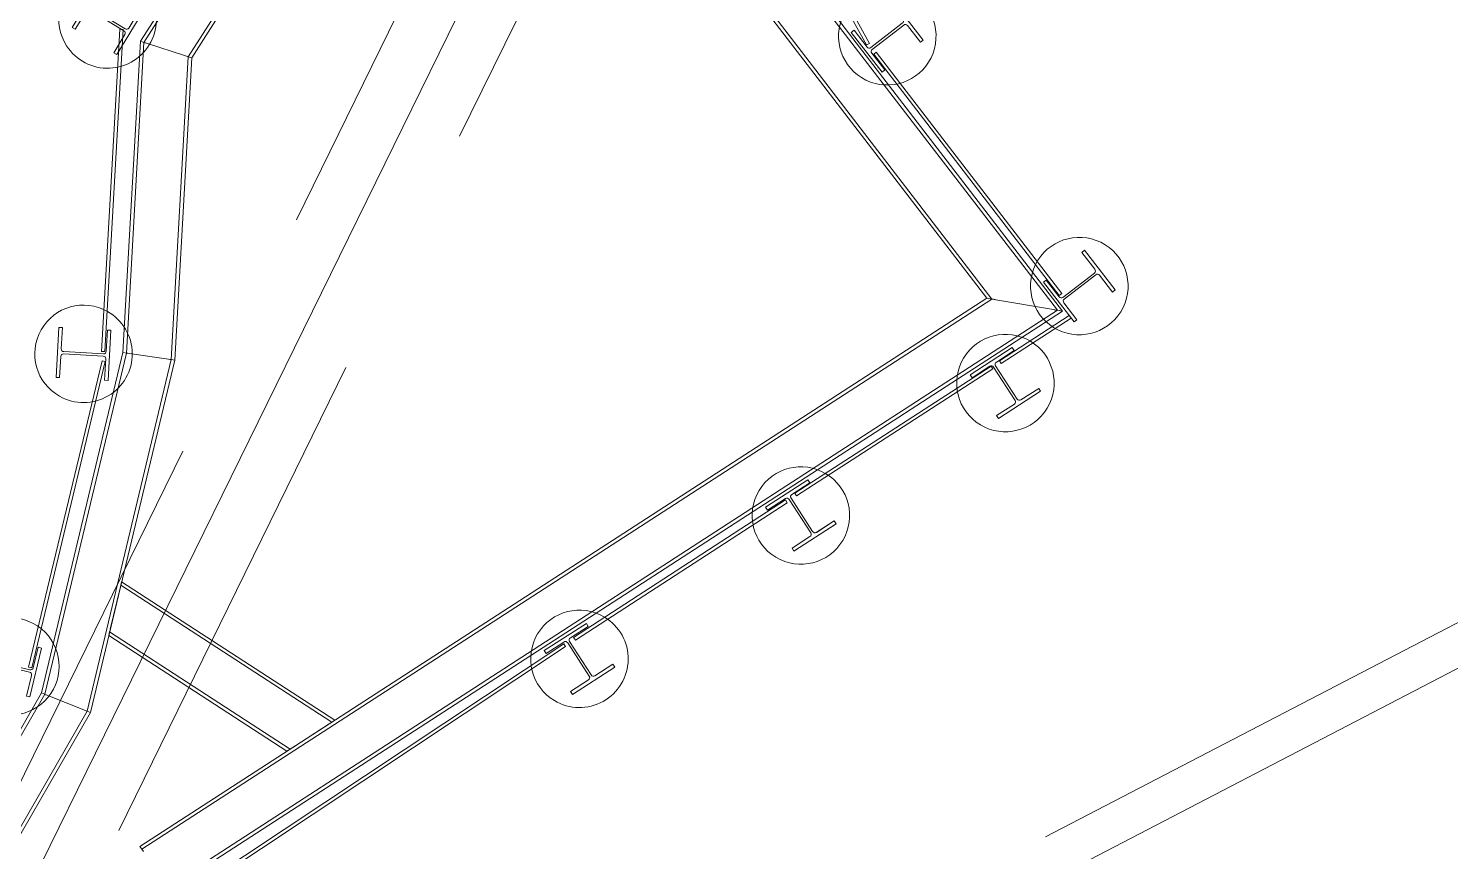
# Model space of a CAD drawing. Header units: metres. Extents: x 1753726 to 1755216, y 5920592 to 5921703.
# Drawn here: x 1754219.01 to 1754227.76, y 5921008.1 to 5921013.17 of the extents above; entities that cross this region are included whole.
import ezdxf

# ---------------------------------------------------------------- set-up
doc = ezdxf.new("R2010")
doc.units = ezdxf.units.M
doc.linetypes.add('CENTER', pattern=[50.8, 31.75, -6.35, 6.35, -6.35])
doc.linetypes.add('HIDDEN2', pattern=[4.7625, 3.175, -1.5875])
for name, color, linetype, lineweight in [('A-WALL-____-OTLN', 2, 'Continuous', 9), ('P-PIPE-____-CNTR', 1, 'CENTER', 9), ('P-PIPE-____-OTLN', 6, 'HIDDEN2', 18), ('S-BEAM-____-OTLN', 7, 'Continuous', 9), ('S-COLS-____-OTLN', 52, 'Continuous', 9), ('S-FNDN-____-OTLN', 7, 'Continuous', 9)]:
    doc.layers.add(name, color=color, linetype=linetype, lineweight=lineweight)

# ---------------------------------------------------------------- blocks, each defined once
blk = doc.blocks.new('308492-ARUP-TUTB-MOD-0001_rvt-1-X-ARUP-GL-HERNE_BAY_ALIGNMENT')
at = {"layer": 'P-PIPE-____-CNTR'}
blk.add_line((1754215.067, 5920999.829), (1754222.3612, 5921014.6943), dxfattribs=at)
blk.add_line((1754215.067, 5920999.829), (1754222.3612, 5921014.6943), dxfattribs=at)
at = {"layer": 'P-PIPE-____-OTLN'}
for p, q in [((1754519.5583, 5921161.4168), (1754214.527, 5921002.5968)), ((1754519.6737, 5921161.195), (1754214.6425, 5921002.375)), ((1754222.0583, 5921014.843), (1754214.764, 5920999.9776)), ((1754215.37, 5920999.6803), (1754222.6642, 5921014.5456))]:
    blk.add_line(p, q, dxfattribs=at)
blk = doc.blocks.new('Arup_Column_Steel I Section_UC_AU - 310UC137-4582152-X-ARUP-GL-HERNE_BAY_ALIGNMENT')
at = {"layer": 'S-COLS-____-OTLN'}
for p, q in [((0.1545, 0.1605), (-0.1545, 0.1605)), ((-0.1545, 0.1605), (-0.1545, 0.1388)), ((-0.1545, 0.1605), (-0.1545, 0.1388)), ((0.1545, 0.1605), (-0.1545, 0.1605)), ((-0.1545, 0.1388), (-0.0234, 0.1388)), ((-0.1545, 0.1388), (-0.0234, 0.1388)), ((-0.0069, 0.1223), (-0.0069, -0.1223)), ((-0.0069, 0.1223), (-0.0069, -0.1223)), ((0.0069, -0.1223), (0.0069, 0.1223)), ((0.0069, -0.1223), (0.0069, 0.1223)), ((0.0234, 0.1388), (0.1545, 0.1388)), ((0.0234, 0.1388), (0.1545, 0.1388)), ((0.1545, 0.1388), (0.1545, 0.1605)), ((0.1545, 0.1388), (0.1545, 0.1605)), ((-0.0234, -0.1388), (-0.1545, -0.1388)), ((-0.1545, -0.1388), (-0.1545, -0.1605)), ((-0.1545, -0.1388), (-0.1545, -0.1605)), ((-0.0234, -0.1388), (-0.1545, -0.1388)), ((-0.1545, -0.1605), (0.1545, -0.1605)), ((-0.1545, -0.1605), (0.1545, -0.1605)), ((0.1545, -0.1388), (0.0234, -0.1388)), ((0.1545, -0.1388), (0.0234, -0.1388)), ((0.1545, -0.1605), (0.1545, -0.1388)), ((0.1545, -0.1605), (0.1545, -0.1388))]:
    blk.add_line(p, q, dxfattribs=at)
for centre, start_param, end_param in [((-0.0234, 0.1223), 4.712389, 6.283185), ((-0.0234, 0.1223), 4.712389, 6.283185), ((0.0234, 0.1223), 0, 1.570796), ((0.0234, 0.1223), 0, 1.570796), ((-0.0234, -0.1223), 3.141593, 4.712389), ((-0.0234, -0.1223), 3.141593, 4.712389), ((0.0234, -0.1223), 1.570796, 3.141593), ((0.0234, -0.1223), 1.570796, 3.141593)]:
    blk.add_ellipse(centre, major_axis=(0, 0.0165), ratio=1, start_param=start_param, end_param=end_param, dxfattribs=at)
blk = doc.blocks.new('Structural Foundation - Soft Pile - 600mm Dia-4342188-X-ARUP-GL-HERNE_BAY_ALIGNMENT')
at = {"layer": 'S-FNDN-____-OTLN'}
for start, end in [(0, 180), (0, 180), (180, 0), (180, 0)]:
    blk.add_arc((0, 0), 0.3, start, end, dxfattribs=at)
blk = doc.blocks.new('Arup_Column_Steel I Section_UC_AU - 310UC137-4582159-X-ARUP-GL-HERNE_BAY_ALIGNMENT')
at = {"layer": 'S-COLS-____-OTLN'}
for p, q in [((0.1545, 0.1605), (-0.1545, 0.1605)), ((-0.1545, 0.1605), (-0.1545, 0.1388)), ((-0.1545, 0.1605), (-0.1545, 0.1388)), ((0.1545, 0.1605), (-0.1545, 0.1605)), ((-0.1545, 0.1388), (-0.0234, 0.1388)), ((-0.1545, 0.1388), (-0.0234, 0.1388)), ((-0.0069, 0.1223), (-0.0069, -0.1223)), ((-0.0069, 0.1223), (-0.0069, -0.1223)), ((0.0069, -0.1223), (0.0069, 0.1223)), ((0.0069, -0.1223), (0.0069, 0.1223)), ((0.0234, 0.1388), (0.1545, 0.1388)), ((0.0234, 0.1388), (0.1545, 0.1388)), ((0.1545, 0.1388), (0.1545, 0.1605)), ((0.1545, 0.1388), (0.1545, 0.1605)), ((-0.0234, -0.1388), (-0.1545, -0.1388)), ((-0.1545, -0.1388), (-0.1545, -0.1605)), ((-0.1545, -0.1388), (-0.1545, -0.1605)), ((-0.0234, -0.1388), (-0.1545, -0.1388)), ((-0.1545, -0.1605), (0.1545, -0.1605)), ((-0.1545, -0.1605), (0.1545, -0.1605)), ((0.1545, -0.1388), (0.0234, -0.1388)), ((0.1545, -0.1388), (0.0234, -0.1388)), ((0.1545, -0.1605), (0.1545, -0.1388)), ((0.1545, -0.1605), (0.1545, -0.1388))]:
    blk.add_line(p, q, dxfattribs=at)
for centre, start_param, end_param in [((-0.0234, 0.1223), 4.712389, 6.283185), ((-0.0234, 0.1223), 4.712389, 6.283185), ((0.0234, 0.1223), 0, 1.570796), ((0.0234, 0.1223), 0, 1.570796), ((-0.0234, -0.1223), 3.141593, 4.712389), ((-0.0234, -0.1223), 3.141593, 4.712389), ((0.0234, -0.1223), 1.570796, 3.141593), ((0.0234, -0.1223), 1.570796, 3.141593)]:
    blk.add_ellipse(centre, major_axis=(0, 0.0165), ratio=1, start_param=start_param, end_param=end_param, dxfattribs=at)
blk = doc.blocks.new('Structural Foundation - Soft Pile - 600mm Dia-4480217-X-ARUP-GL-HERNE_BAY_ALIGNMENT')
at = {"layer": 'S-FNDN-____-OTLN'}
for start, end in [(0, 180), (0, 180), (180, 0), (180, 0)]:
    blk.add_arc((0, 0), 0.3, start, end, dxfattribs=at)
blk = doc.blocks.new('308492-ARUP-STTW-MOD-1300_rvt-1-X-ARUP-GL-HERNE_BAY_ALIGNMENT')
at = {"layer": 'A-WALL-____-OTLN'}
for p, q in [((1754224.1698, 5921013.0692), (1754223.8186, 5921013.7029)), ((1754223.8186, 5921013.7029), (1754224.1698, 5921013.0692)), ((1754224.1873, 5921013.0789), (1754223.8361, 5921013.7126)), ((1754223.8361, 5921013.7126), (1754224.1873, 5921013.0789)), ((1754219.4609, 5921011.1819), (1754219.5725, 5921013.1661)), ((1754219.5725, 5921013.1661), (1754219.4609, 5921011.1819)), ((1754219.4809, 5921011.1808), (1754219.5925, 5921013.165)), ((1754219.5925, 5921013.165), (1754219.4809, 5921011.1808)), ((1754219.5725, 5921013.1661), (1754219.5925, 5921013.165)), ((1754219.5725, 5921013.1661), (1754219.5925, 5921013.165)), ((1754224.1873, 5921013.0789), (1754224.1698, 5921013.0692)), ((1754224.1698, 5921013.0692), (1754224.1873, 5921013.0789)), ((1754224.2133, 5921013.0125), (1754224.2292, 5921013.0247)), ((1754224.2133, 5921013.0125), (1754224.2292, 5921013.0247)), ((1754225.3557, 5921011.5257), (1754224.2133, 5921013.0125)), ((1754224.2133, 5921013.0125), (1754225.3557, 5921011.5257)), ((1754225.3716, 5921011.5379), (1754224.2292, 5921013.0247)), ((1754224.2292, 5921013.0247), (1754225.3716, 5921011.5379)), ((1754225.3716, 5921011.5379), (1754225.3557, 5921011.5257)), ((1754225.3557, 5921011.5257), (1754225.3716, 5921011.5379)), ((1754225.4173, 5921011.4028), (1754224.9867, 5921011.1238)), ((1754224.9867, 5921011.1238), (1754225.4173, 5921011.4028)), ((1754225.4282, 5921011.386), (1754224.9976, 5921011.107)), ((1754224.9976, 5921011.107), (1754225.4282, 5921011.386)), ((1754225.4173, 5921011.4028), (1754225.4282, 5921011.386)), ((1754225.4282, 5921011.386), (1754225.4173, 5921011.4028)), ((1754219.4809, 5921011.1808), (1754219.4609, 5921011.1819)), ((1754219.4609, 5921011.1819), (1754219.4809, 5921011.1808)), ((1754219.0115, 5921009.2367), (1754219.4631, 5921011.1234)), ((1754219.4631, 5921011.1234), (1754219.0115, 5921009.2367)), ((1754219.031, 5921009.232), (1754219.4825, 5921011.1187)), ((1754219.4825, 5921011.1187), (1754219.031, 5921009.232)), ((1754219.4631, 5921011.1234), (1754219.4825, 5921011.1187)), ((1754219.4631, 5921011.1234), (1754219.4825, 5921011.1187)), ((1754224.9364, 5921011.0912), (1754223.7278, 5921010.3083)), ((1754223.7278, 5921010.3083), (1754224.9364, 5921011.0912)), ((1754224.9472, 5921011.0744), (1754223.7387, 5921010.2915)), ((1754223.7387, 5921010.2915), (1754224.9472, 5921011.0744)), ((1754224.9364, 5921011.0912), (1754224.9472, 5921011.0744)), ((1754224.9472, 5921011.0744), (1754224.9364, 5921011.0912)), ((1754224.9976, 5921011.107), (1754224.9867, 5921011.1238)), ((1754224.9976, 5921011.107), (1754224.9867, 5921011.1238)), ((1754223.7387, 5921010.2915), (1754223.7278, 5921010.3083)), ((1754223.7387, 5921010.2915), (1754223.7278, 5921010.3083)), ((1754222.3661, 5921009.4195), (1754223.6702, 5921010.2664)), ((1754223.6702, 5921010.2664), (1754222.3661, 5921009.4195)), ((1754222.3769, 5921009.4028), (1754223.6811, 5921010.2497)), ((1754223.6811, 5921010.2497), (1754222.3769, 5921009.4028)), ((1754223.6702, 5921010.2664), (1754223.6811, 5921010.2497)), ((1754223.6702, 5921010.2664), (1754223.6811, 5921010.2497)), ((1754222.3769, 5921009.4028), (1754222.3661, 5921009.4195)), ((1754222.3661, 5921009.4195), (1754222.3769, 5921009.4028)), ((1754219.9743, 5921007.8322), (1754222.3059, 5921009.3805)), ((1754222.3059, 5921009.3805), (1754219.9743, 5921007.8322)), ((1754219.9854, 5921007.8156), (1754222.317, 5921009.3638)), ((1754222.317, 5921009.3638), (1754219.9854, 5921007.8156)), ((1754222.3059, 5921009.3805), (1754222.317, 5921009.3638)), ((1754222.3059, 5921009.3805), (1754222.317, 5921009.3638)), ((1754219.031, 5921009.232), (1754219.0115, 5921009.2367)), ((1754219.0115, 5921009.2367), (1754219.031, 5921009.232))]:
    blk.add_line(p, q, dxfattribs=at)
at = {"layer": 'S-BEAM-____-OTLN'}
for p, q in [((1754221.0518, 5921015.2125), (1754219.6996, 5921013.0915)), ((1754221.0518, 5921015.2125), (1754219.6996, 5921013.0915)), ((1754221.072, 5921015.2037), (1754219.7209, 5921013.0846)), ((1754221.072, 5921015.2037), (1754219.7209, 5921013.0846)), ((1754221.072, 5921015.2037), (1754219.7209, 5921013.0846)), ((1754219.994, 5921012.9966), (1754221.3297, 5921015.0916)), ((1754221.3297, 5921015.0916), (1754219.994, 5921012.9966)), ((1754221.3297, 5921015.0916), (1754219.994, 5921012.9966)), ((1754221.3499, 5921015.0828), (1754220.0154, 5921012.9897)), ((1754221.3499, 5921015.0828), (1754220.0154, 5921012.9897)), ((1754224.9091, 5921011.5096), (1754223.3512, 5921013.5372)), ((1754223.3512, 5921013.5372), (1754224.9091, 5921011.5096)), ((1754223.376, 5921013.5406), (1754224.9406, 5921011.5042)), ((1754224.9406, 5921011.5042), (1754223.376, 5921013.5406)), ((1754223.376, 5921013.5406), (1754224.9406, 5921011.5042)), ((1754225.344, 5921011.4348), (1754223.6932, 5921013.5833)), ((1754223.6932, 5921013.5833), (1754225.344, 5921011.4348)), ((1754223.6932, 5921013.5833), (1754225.344, 5921011.4348)), ((1754223.718, 5921013.5867), (1754225.3756, 5921011.4294)), ((1754223.718, 5921013.5867), (1754225.3756, 5921011.4294)), ((1754219.6996, 5921013.0915), (1754219.5918, 5921011.1745)), ((1754219.6996, 5921013.0915), (1754219.5918, 5921011.1745)), ((1754219.7209, 5921013.0846), (1754219.6133, 5921011.1714)), ((1754219.7209, 5921013.0846), (1754219.6133, 5921011.1714)), ((1754219.7209, 5921013.0846), (1754219.6133, 5921011.1714)), ((1754219.7209, 5921013.0846), (1754219.6996, 5921013.0915)), ((1754219.6996, 5921013.0915), (1754219.7209, 5921013.0846)), ((1754219.6996, 5921013.0915), (1754219.7209, 5921013.0846)), ((1754219.7209, 5921013.0846), (1754219.6996, 5921013.0915)), ((1754219.9778, 5921013.0018), (1754219.7372, 5921013.0794)), ((1754219.7372, 5921013.0794), (1754219.9778, 5921013.0018)), ((1754219.7372, 5921013.0794), (1754219.9778, 5921013.0018)), ((1754219.9778, 5921013.0018), (1754219.7372, 5921013.0794)), ((1754219.8891, 5921011.1309), (1754219.994, 5921012.9966)), ((1754219.994, 5921012.9966), (1754219.8891, 5921011.1309)), ((1754219.994, 5921012.9966), (1754219.8891, 5921011.1309)), ((1754220.0154, 5921012.9897), (1754219.9107, 5921011.1278)), ((1754220.0154, 5921012.9897), (1754219.9107, 5921011.1278)), ((1754219.994, 5921012.9966), (1754220.0154, 5921012.9897)), ((1754219.994, 5921012.9966), (1754220.0154, 5921012.9897)), ((1754220.0154, 5921012.9897), (1754219.994, 5921012.9966)), ((1754219.994, 5921012.9966), (1754220.0154, 5921012.9897)), ((1754219.6968, 5921008.133), (1754224.9091, 5921011.5096)), ((1754224.9091, 5921011.5096), (1754219.6968, 5921008.133)), ((1754224.9406, 5921011.5042), (1754219.7086, 5921008.1148)), ((1754219.7086, 5921008.1148), (1754224.9406, 5921011.5042)), ((1754224.9406, 5921011.5042), (1754219.7086, 5921008.1148)), ((1754224.9091, 5921011.5096), (1754224.9406, 5921011.5042)), ((1754224.9406, 5921011.5042), (1754224.9091, 5921011.5096)), ((1754224.9091, 5921011.5096), (1754224.9406, 5921011.5042)), ((1754224.9091, 5921011.5096), (1754224.9406, 5921011.5042)), ((1754225.3201, 5921011.4389), (1754224.9646, 5921011.5001)), ((1754224.9646, 5921011.5001), (1754225.3201, 5921011.4389)), ((1754224.9646, 5921011.5001), (1754225.3201, 5921011.4389)), ((1754225.3201, 5921011.4389), (1754224.9646, 5921011.5001)), ((1754219.8777, 5921007.8936), (1754225.344, 5921011.4348)), ((1754225.344, 5921011.4348), (1754219.8777, 5921007.8936)), ((1754225.344, 5921011.4348), (1754219.8777, 5921007.8936)), ((1754225.3756, 5921011.4294), (1754219.8952, 5921007.8791)), ((1754225.3756, 5921011.4294), (1754219.8952, 5921007.8791)), ((1754225.3756, 5921011.4294), (1754225.344, 5921011.4348)), ((1754225.344, 5921011.4348), (1754225.3756, 5921011.4294)), ((1754225.344, 5921011.4348), (1754225.3756, 5921011.4294)), ((1754225.3756, 5921011.4294), (1754225.344, 5921011.4348)), ((1754219.5918, 5921011.1745), (1754219.09, 5921009.0777)), ((1754219.5918, 5921011.1745), (1754219.09, 5921009.0777)), ((1754219.6133, 5921011.1714), (1754219.1103, 5921009.0696)), ((1754219.6133, 5921011.1714), (1754219.1103, 5921009.0696)), ((1754219.6133, 5921011.1714), (1754219.1103, 5921009.0696)), ((1754219.6133, 5921011.1714), (1754219.5918, 5921011.1745)), ((1754219.5918, 5921011.1745), (1754219.6133, 5921011.1714)), ((1754219.5918, 5921011.1745), (1754219.6133, 5921011.1714)), ((1754219.6133, 5921011.1714), (1754219.5918, 5921011.1745)), ((1754219.8727, 5921011.1333), (1754219.6297, 5921011.169)), ((1754219.6297, 5921011.169), (1754219.8727, 5921011.1333)), ((1754219.6297, 5921011.169), (1754219.8727, 5921011.1333)), ((1754219.8727, 5921011.1333), (1754219.6297, 5921011.169)), ((1754219.371, 5921008.9661), (1754219.8891, 5921011.1309)), ((1754219.8891, 5921011.1309), (1754219.371, 5921008.9661)), ((1754219.8891, 5921011.1309), (1754219.371, 5921008.9661)), ((1754219.9107, 5921011.1278), (1754219.3914, 5921008.958)), ((1754219.9107, 5921011.1278), (1754219.3914, 5921008.958)), ((1754219.8891, 5921011.1309), (1754219.9107, 5921011.1278)), ((1754219.8891, 5921011.1309), (1754219.9107, 5921011.1278)), ((1754219.9107, 5921011.1278), (1754219.8891, 5921011.1309)), ((1754219.8891, 5921011.1309), (1754219.9107, 5921011.1278)), ((1754219.5787, 5921009.7408), (1754219.5841, 5921009.7632)), ((1754219.5841, 5921009.7632), (1754219.5787, 5921009.7408)), ((1754219.5841, 5921009.7632), (1754220.8969, 5921008.9105)), ((1754219.5841, 5921009.7632), (1754220.8969, 5921008.9105)), ((1754219.5143, 5921009.4714), (1754219.5747, 5921009.7238)), ((1754219.5747, 5921009.7238), (1754219.5143, 5921009.4714)), ((1754220.8769, 5921008.8976), (1754219.5787, 5921009.7408)), ((1754219.5787, 5921009.7408), (1754220.8769, 5921008.8976)), ((1754219.5787, 5921009.7408), (1754220.8769, 5921008.8976)), ((1754219.5048, 5921009.432), (1754219.5102, 5921009.4543)), ((1754219.5048, 5921009.432), (1754219.5102, 5921009.4543)), ((1754220.6018, 5921008.7194), (1754219.5048, 5921009.432)), ((1754219.5048, 5921009.432), (1754220.6018, 5921008.7194)), ((1754219.5102, 5921009.4543), (1754220.6218, 5921008.7323)), ((1754220.6218, 5921008.7323), (1754219.5102, 5921009.4543)), ((1754219.5102, 5921009.4543), (1754220.6218, 5921008.7323)), ((1754219.09, 5921009.0777), (1754215.8532, 5921003.4412)), ((1754219.09, 5921009.0777), (1754215.8532, 5921003.4412)), ((1754219.1103, 5921009.0696), (1754215.872, 5921003.4304)), ((1754219.1103, 5921009.0696), (1754215.872, 5921003.4304)), ((1754219.1103, 5921009.0696), (1754215.872, 5921003.4304)), ((1754219.09, 5921009.0777), (1754219.1103, 5921009.0696)), ((1754219.1103, 5921009.0696), (1754219.09, 5921009.0777)), ((1754219.09, 5921009.0777), (1754219.1103, 5921009.0696)), ((1754219.1103, 5921009.0696), (1754219.09, 5921009.0777)), ((1754219.1258, 5921009.0635), (1754219.3555, 5921008.9722)), ((1754219.3555, 5921008.9722), (1754219.1258, 5921009.0635)), ((1754219.1258, 5921009.0635), (1754219.3555, 5921008.9722)), ((1754219.3555, 5921008.9722), (1754219.1258, 5921009.0635)), ((1754216.1127, 5921003.2921), (1754219.371, 5921008.9661)), ((1754219.371, 5921008.9661), (1754216.1127, 5921003.2921)), ((1754216.1127, 5921003.2921), (1754219.371, 5921008.9661)), ((1754219.3914, 5921008.958), (1754219.371, 5921008.9661)), ((1754219.371, 5921008.9661), (1754219.3914, 5921008.958)), ((1754219.3914, 5921008.958), (1754219.371, 5921008.9661)), ((1754219.371, 5921008.9661), (1754219.3914, 5921008.958)), ((1754219.3914, 5921008.958), (1754216.1315, 5921003.2813)), ((1754219.3914, 5921008.958), (1754216.1315, 5921003.2813)), ((1754220.8618, 5921008.8877), (1754220.637, 5921008.7421)), ((1754220.637, 5921008.7421), (1754220.8618, 5921008.8877)), ((1754220.8969, 5921008.9105), (1754220.8769, 5921008.8976)), ((1754220.8769, 5921008.8976), (1754220.8969, 5921008.9105)), ((1754220.6018, 5921008.7194), (1754220.6218, 5921008.7323)), ((1754220.6218, 5921008.7323), (1754220.6018, 5921008.7194)), ((1754219.6968, 5921008.133), (1754219.7086, 5921008.1148)), ((1754219.7086, 5921008.1148), (1754219.6968, 5921008.133)), ((1754219.7086, 5921008.1148), (1754219.7176, 5921008.101)), ((1754219.7086, 5921008.1148), (1754219.7176, 5921008.101))]:
    blk.add_line(p, q, dxfattribs=at)
at = {"layer": 'S-BEAM-____-OTLN', "flags": 128}
for points in [[(1754219.7209, 5921013.0846), (1754219.7301, 5921013.0816)], [(1754219.7209, 5921013.0846), (1754219.7301, 5921013.0816)], [(1754219.7372, 5921013.0794), (1754219.727, 5921013.0826)], [(1754219.7372, 5921013.0794), (1754219.727, 5921013.0826)], [(1754219.9778, 5921013.0018), (1754219.9879, 5921012.9985)], [(1754219.9778, 5921013.0018), (1754219.9879, 5921012.9985)], [(1754219.994, 5921012.9966), (1754219.9848, 5921012.9995)], [(1754219.994, 5921012.9966), (1754219.9848, 5921012.9995)], [(1754224.9406, 5921011.5042), (1754224.9513, 5921011.5024), (1754224.9599, 5921011.5009)], [(1754224.9406, 5921011.5042), (1754224.9513, 5921011.5024), (1754224.9599, 5921011.5009)], [(1754224.9646, 5921011.5001), (1754224.9554, 5921011.5017), (1754224.9447, 5921011.5035)], [(1754224.9646, 5921011.5001), (1754224.9554, 5921011.5017), (1754224.9447, 5921011.5035)], [(1754225.3201, 5921011.4389), (1754225.3292, 5921011.4373), (1754225.34, 5921011.4355)], [(1754225.3201, 5921011.4389), (1754225.3292, 5921011.4373), (1754225.34, 5921011.4355)], [(1754225.344, 5921011.4348), (1754225.3334, 5921011.4366), (1754225.3247, 5921011.4381)], [(1754225.344, 5921011.4348), (1754225.3334, 5921011.4366), (1754225.3247, 5921011.4381)], [(1754219.6133, 5921011.1714), (1754219.6226, 5921011.17)], [(1754219.6133, 5921011.1714), (1754219.6226, 5921011.17)], [(1754219.6297, 5921011.169), (1754219.6195, 5921011.1705)], [(1754219.6297, 5921011.169), (1754219.6195, 5921011.1705)], [(1754219.8727, 5921011.1333), (1754219.8829, 5921011.1318)], [(1754219.8727, 5921011.1333), (1754219.8829, 5921011.1318)], [(1754219.8891, 5921011.1309), (1754219.8798, 5921011.1323)], [(1754219.8891, 5921011.1309), (1754219.8798, 5921011.1323)], [(1754219.5747, 5921009.7238), (1754219.5772, 5921009.7344)], [(1754219.5787, 5921009.7408), (1754219.5764, 5921009.7312)], [(1754219.5102, 5921009.4543), (1754219.5125, 5921009.464)], [(1754219.5102, 5921009.4543), (1754219.5125, 5921009.464)], [(1754219.1103, 5921009.0696), (1754219.1191, 5921009.0661)], [(1754219.1103, 5921009.0696), (1754219.1191, 5921009.0661)], [(1754219.1258, 5921009.0635), (1754219.1162, 5921009.0673)], [(1754219.1258, 5921009.0635), (1754219.1162, 5921009.0673)], [(1754219.3555, 5921008.9722), (1754219.3652, 5921008.9684)], [(1754219.3555, 5921008.9722), (1754219.3652, 5921008.9684)], [(1754219.371, 5921008.9661), (1754219.3622, 5921008.9696)], [(1754219.371, 5921008.9661), (1754219.3622, 5921008.9696)], [(1754220.8618, 5921008.8877), (1754220.8712, 5921008.8939)], [(1754220.8769, 5921008.8976), (1754220.8684, 5921008.892)], [(1754220.6218, 5921008.7323), (1754220.6304, 5921008.7378)], [(1754220.637, 5921008.7421), (1754220.6275, 5921008.736)]]:
    blk.add_lwpolyline(points, dxfattribs=at)
at = {"layer": 'S-COLS-____-OTLN'}
for name, p, rotation in [('Arup_Column_Steel I Section_UC_AU - 310UC137-4582159-X-ARUP-GL-HERNE_BAY_ALIGNMENT', (1754219.4976, 5921013.2254), 58.66427244102915), ('Arup_Column_Steel I Section_UC_AU - 310UC137-4582152-X-ARUP-GL-HERNE_BAY_ALIGNMENT', (1754224.2969, 5921013.1224), 127.7703075243111), ('Arup_Column_Steel I Section_UC_AU - 310UC137-4582152-X-ARUP-GL-HERNE_BAY_ALIGNMENT', (1754225.4789, 5921011.584), 127.7703075243111), ('Arup_Column_Steel I Section_UC_AU - 310UC137-4582159-X-ARUP-GL-HERNE_BAY_ALIGNMENT', (1754219.3492, 5921011.1665), 86.78164025001057), ('Arup_Column_Steel I Section_UC_AU - 310UC137-4582152-X-ARUP-GL-HERNE_BAY_ALIGNMENT', (1754225.0239, 5921010.9865), 32.93553492218012), ('Arup_Column_Steel I Section_UC_AU - 310UC137-4582152-X-ARUP-GL-HERNE_BAY_ALIGNMENT', (1754223.765, 5921010.1709), 32.93553492218012), ('Arup_Column_Steel I Section_UC_AU - 310UC137-4582152-X-ARUP-GL-HERNE_BAY_ALIGNMENT', (1754223.765, 5921010.1709), 32.90835339732187), ('Arup_Column_Steel I Section_UC_AU - 310UC137-4582152-X-ARUP-GL-HERNE_BAY_ALIGNMENT', (1754222.4019, 5921009.2878), 32.90835339732187), ('Arup_Column_Steel I Section_UC_AU - 310UC137-4582159-X-ARUP-GL-HERNE_BAY_ALIGNMENT', (1754218.8989, 5921009.2414), 76.54091065175005)]:
    blk.add_blockref(name, p, dxfattribs=dict(at, rotation=rotation))
at = {"layer": 'S-FNDN-____-OTLN'}
for name, p, rotation in [('Structural Foundation - Soft Pile - 600mm Dia-4480217-X-ARUP-GL-HERNE_BAY_ALIGNMENT', (1754219.4976, 5921013.2254), 32.50853987666702), ('Structural Foundation - Soft Pile - 600mm Dia-4342188-X-ARUP-GL-HERNE_BAY_ALIGNMENT', (1754224.2969, 5921013.1224), 153.9260400886732), ('Structural Foundation - Soft Pile - 600mm Dia-4342188-X-ARUP-GL-HERNE_BAY_ALIGNMENT', (1754225.4789, 5921011.584), 153.9260400886732), ('Structural Foundation - Soft Pile - 600mm Dia-4480217-X-ARUP-GL-HERNE_BAY_ALIGNMENT', (1754219.3492, 5921011.1665), 60.62590768564843), ('Structural Foundation - Soft Pile - 600mm Dia-4342188-X-ARUP-GL-HERNE_BAY_ALIGNMENT', (1754225.0239, 5921010.9865), 59.09126748654227), ('Structural Foundation - Soft Pile - 600mm Dia-4342188-X-ARUP-GL-HERNE_BAY_ALIGNMENT', (1754223.765, 5921010.1709), 59.09126748654227), ('Structural Foundation - Soft Pile - 600mm Dia-4480217-X-ARUP-GL-HERNE_BAY_ALIGNMENT', (1754218.8989, 5921009.2414), 50.38517808738791), ('Structural Foundation - Soft Pile - 600mm Dia-4342188-X-ARUP-GL-HERNE_BAY_ALIGNMENT', (1754222.4019, 5921009.2878), 59.064085961684)]:
    blk.add_blockref(name, p, dxfattribs=dict(at, rotation=rotation))

msp = doc.modelspace()

# ---------------------------------------------------------------- block references
for name in ['308492-ARUP-TUTB-MOD-0001_rvt-1-X-ARUP-GL-HERNE_BAY_ALIGNMENT', '308492-ARUP-STTW-MOD-1300_rvt-1-X-ARUP-GL-HERNE_BAY_ALIGNMENT']:
    msp.add_blockref(name, (0, 0))

doc.saveas('drawing.dxf')
